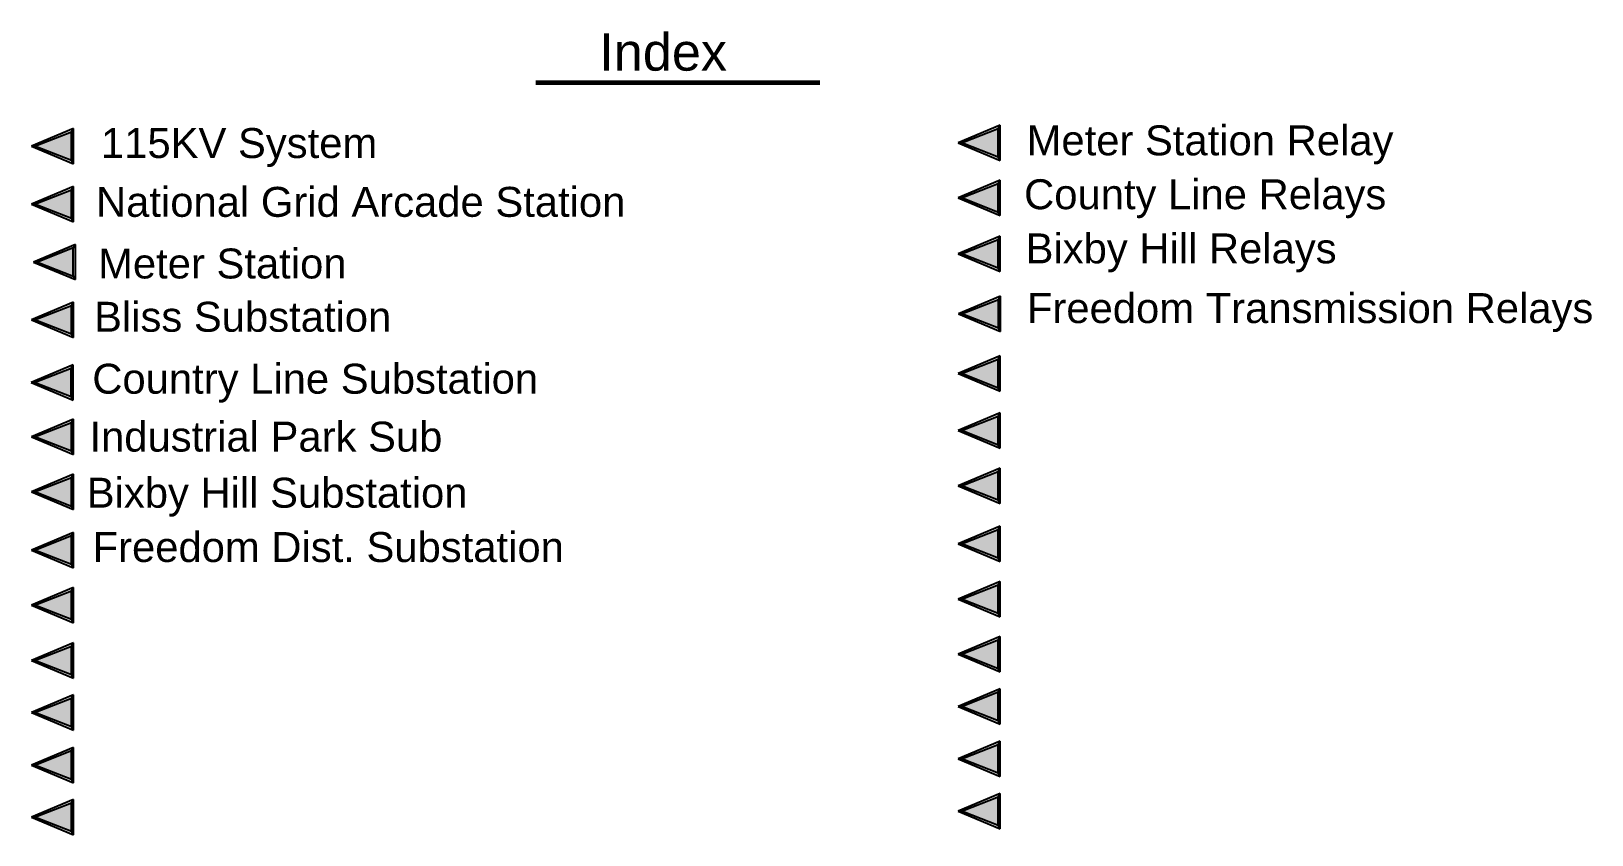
# Model space of a CAD drawing. Extents: x 6.1 to 16.5, y 1.3 to 6.6.
import ezdxf
from ezdxf.enums import TextEntityAlignment as Align

# ---------------------------------------------------------------- set-up
doc = ezdxf.new("R2010")
doc.units = 0
doc.header["$MEASUREMENT"] = 0
doc.layers.get('0').update_dxf_attribs({"color": 6, "linetype": 'CONTINUOUS'})
for name, color, linetype in [('C3-ILEX-LOGO', 7, 'CONTINUOUS'), ('LINES', 7, 'CONTINUOUS'), ('TEXT', 7, 'CONTINUOUS')]:
    doc.layers.add(name, color=color, linetype=linetype)
doc.styles.add('ARIAL', font='txt')

# ---------------------------------------------------------------- blocks, each defined once
blk = doc.blocks.new('*U3')
at = {"color": 5, "linetype": 'Continuous'}
for points in [[(-0.065, -0.027), (0.014, 0.067), (-0.225, -0.027)], [(-0.065, -0.027), (0.014, -0.121), (0.014, 0.067)], [(-0.065, -0.027), (-0.225, -0.027), (0.014, -0.121)]]:
    blk.add_solid(points, dxfattribs=at)
blk = doc.blocks.new('ARROW_HEAD2')
at = {"color": 5}
for p, q in [((0.028, 0.091), (-0.253, -0.027)), ((0.014, 0.067), (0.028, 0.091)), ((0.028, -0.145), (0.028, 0.091)), ((-0.253, -0.027), (0.028, -0.145)), ((-0.253, -0.027), (-0.225, -0.027)), ((0.028, -0.145), (0.014, -0.121))]:
    blk.add_line(p, q, dxfattribs=at)
blk.add_lwpolyline([(-0.225, -0.027), (0.014, -0.121), (0.014, 0.067)], close=True, dxfattribs=at)
at = {"color": 5, "linetype": 'Continuous'}
blk.add_blockref('*U3', (0, 0), dxfattribs=at)
at = {"style": 'ARIAL', "flags": 9}
blk.add_attdef('DISPLAY', (-0.25, -0.25), '', height=0.075, dxfattribs=at)

msp = doc.modelspace()

# ---------------------------------------------------------------- linework, layer by layer
at = {"layer": 'C3-ILEX-LOGO', "color": 0, "const_width": 0.03}
msp.add_lwpolyline([(9.452, 6.296), (11.354, 6.296)], dxfattribs=at)

# ---------------------------------------------------------------- block references
at = {"layer": 'LINES'}
for p in [(6.333, 5.898), (12.531, 5.92), (12.531, 5.552), (6.333, 5.511), (12.531, 5.178), (6.346, 5.124), (6.333, 4.737), (12.533, 4.777), (6.331, 4.318), (12.531, 4.378), (12.531, 3.997), (6.333, 3.956), (6.333, 3.587), (12.531, 3.628), (6.333, 3.199), (12.531, 3.24), (12.531, 2.871), (6.333, 2.83), (6.333, 2.461), (12.531, 2.502), (6.333, 2.113), (12.531, 2.154), (12.531, 1.803), (6.333, 1.762), (6.333, 1.413), (12.531, 1.454)]:
    msp.add_blockref('ARROW_HEAD2', p, dxfattribs=at)

# ---------------------------------------------------------------- texts
at = {"layer": 'TEXT', "color": 5, "style": 'ARIAL'}
msp.add_text('Index', height=0.25, dxfattribs=at).set_placement((10.305, 6.376), align=Align.CENTER)
at = {"layer": 'TEXT', "color": 7, "style": 'ARIAL'}
for s, p in [('115KV System', (6.545, 5.792)), ('Meter Station Relay', (12.736, 5.81)), ('County Line Relays', (12.719, 5.45)), ('National Grid Arcade Station', (6.512, 5.399)), ('Bixby Hill Relays', (12.729, 5.088)), ('Meter Station', (6.526, 4.987)), ('Bliss Substation', (6.499, 4.631)), ('Freedom Transmission Relays', (12.738, 4.689)), ('Country Line Substation', (6.487, 4.217)), ('Industrial Park Sub', (6.468, 3.83)), ('Bixby Hill Substation', (6.45, 3.455)), ('Freedom Dist. Substation', (6.489, 3.092))]:
    msp.add_text(s, height=0.2, dxfattribs=at).set_placement(p)

doc.saveas('drawing.dxf')
